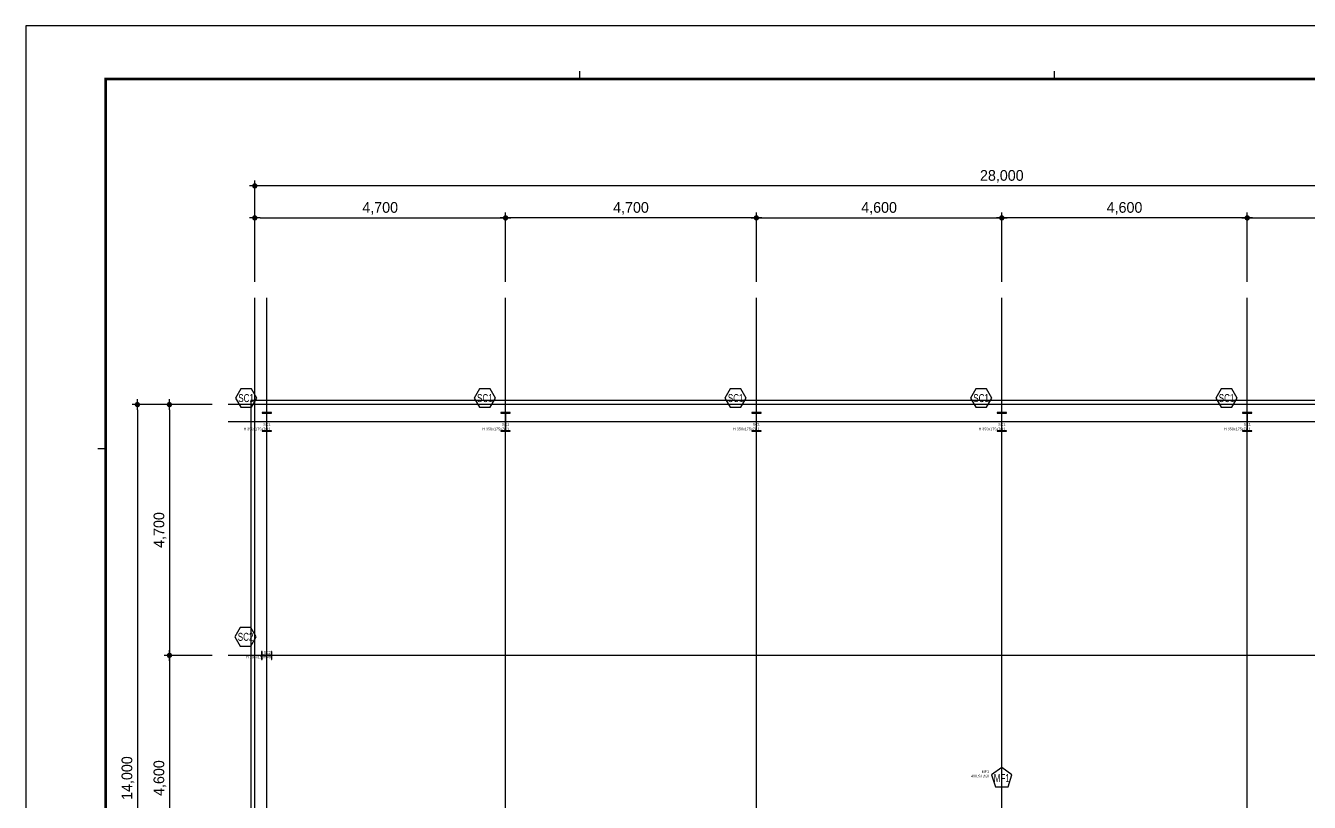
# Model space of a CAD drawing. Header units: millimetres. Extents: x 1296959 to 4552731, y -1798654 to -1542890.
# Drawn here: x 4384531 to 4408588, y -1616847 to -1602290 of the extents above; entities that cross this region are included whole.
import ezdxf
from ezdxf.enums import TextEntityAlignment as Align

# ---------------------------------------------------------------- set-up
doc = ezdxf.new("R2010")
doc.units = ezdxf.units.MM
doc.header["$LTSCALE"] = 100
doc.header["$PDMODE"] = 3
doc.header["$PDSIZE"] = 500
doc.linetypes.add('CEN', pattern=[62, 60, -1, 0, -1])
for name, color, linetype in [('G-AXIS-CEN', 1, 'CEN'), ('G-AXIS-DIM', 7, 'Continuous'), ('G-SCOLM-SEC', 40, 'Continuous'), ('S-FOOT-ELE', 7, 'Continuous'), ('S-FOOT-SYM', 7, 'Continuous'), ('S-SCOLM-SYM', 7, 'Continuous')]:
    doc.layers.add(name, color=color, linetype=linetype)
for name, color, linetype, plot in [('G-MEMBGUIDE', 32, 'Continuous', False), ('G-REGION-VIEW', 145, 'Continuous', False), ('S-FOOT-BDR', 130, 'Continuous', False)]:
    doc.layers.add(name, color=color, linetype=linetype, plot=plot)
doc.layers.add('G-SCOLM-HAT', color=251, linetype='Continuous', transparency=0.3)
doc.styles.add('나눔고딕', font='나눔고딕.ttf')
doc.dimstyles.new('G-AXIS-DIM', dxfattribs={"dimtxt": 2, "dimasz": 1, "dimexe": 1, "dimexo": 1, "dimgap": 0.5, "dimtad": 1, "dimdec": 0, "dimzin": 0, "dimdsep": 46, "dimlunit": 6, "dimtxsty": '나눔고딕', "dimblk": 'DOT1', "dimcen": 1, "dimclrt": 3, "dimadec": 0, "dimazin": 0, "dimtfac": 1, "dimtdec": 0, "dimtix": 1, "dimtmove": 2, "dimatfit": 0, "dimfxl": 1, "dimtolj": 1, "dimtzin": 0, "dimarcsym": 2})

# ---------------------------------------------------------------- blocks, each defined once
blk = doc.blocks.new('DOT1')
blk.add_line((-1, 0), (1, 0))
at = {"color": 0, "linetype": 'ByBlock', "const_width": 0.5}
blk.add_lwpolyline([(-0.25, 0, 1), (0.25, 0, 1)], format="xyb", close=True, dxfattribs=at)
blk = doc.blocks.new('*D206')
at = {"layer": 'Defpoints', "color": 0, "transparency": 16777216}
for p in [(4388825, -1605293), (4388825, -1607193), (4416825, -1607193)]:
    blk.add_point(p, dxfattribs=at)
at = {"layer": 'G-AXIS-DIM', "color": 0, "lineweight": -2, "ltscale": 100, "transparency": 16777216}
for p, q in [((4388825, -1607093), (4388825, -1605193)), ((4416725, -1605293), (4388925, -1605293)), ((4416825, -1607093), (4416825, -1605193))]:
    blk.add_line(p, q, dxfattribs=at)
at = {"layer": 'G-AXIS-DIM', "color": 0, "linetype": 'ByBlock', "lineweight": -2, "transparency": 16777216, "xscale": 100, "yscale": 100, "zscale": 100, "rotation": 180}
blk.add_blockref('DOT1', (4388825, -1605293), dxfattribs=at)
at = {"layer": 'G-AXIS-DIM', "color": 0, "linetype": 'ByBlock', "lineweight": -2, "transparency": 16777216, "xscale": 100, "yscale": 100, "zscale": 100}
blk.add_blockref('DOT1', (4416825, -1605293), dxfattribs=at)
at = {"layer": 'G-AXIS-DIM', "color": 3, "transparency": 16777216, "insert": (4402825, -1605115), "char_height": 200, "attachment_point": 5, "style": '나눔고딕'}
blk.add_mtext('\\A1;28,000', dxfattribs=at)
blk = doc.blocks.new('*D210')
at = {"layer": 'Defpoints', "color": 0, "transparency": 16777216}
for p in [(4388125, -1609393), (4386625, -1623393), (4388125, -1623393)]:
    blk.add_point(p, dxfattribs=at)
at = {"layer": 'G-AXIS-DIM', "color": 0, "lineweight": -2, "ltscale": 100, "transparency": 16777216}
for p, q in [((4388025, -1609393), (4386525, -1609393)), ((4386625, -1609493), (4386625, -1623293)), ((4388025, -1623393), (4386525, -1623393))]:
    blk.add_line(p, q, dxfattribs=at)
at = {"layer": 'G-AXIS-DIM', "color": 0, "linetype": 'ByBlock', "lineweight": -2, "transparency": 16777216, "xscale": 100, "yscale": 100, "zscale": 100}
for p, rotation in [((4386625, -1609393), 90), ((4386625, -1623393), 270)]:
    blk.add_blockref('DOT1', p, dxfattribs=dict(at, rotation=rotation))
at = {"layer": 'G-AXIS-DIM', "color": 3, "transparency": 16777216, "insert": (4386447, -1616393), "char_height": 200, "attachment_point": 5, "rotation": 90, "style": '나눔고딕'}
blk.add_mtext('\\A1;14,000', dxfattribs=at)
blk = doc.blocks.new('*D212')
at = {"layer": 'Defpoints', "color": 0, "transparency": 16777216}
for p in [(4412125, -1605893), (4407425, -1607193), (4412125, -1607193)]:
    blk.add_point(p, dxfattribs=at)
at = {"layer": 'G-AXIS-DIM', "color": 0, "lineweight": -2, "ltscale": 100, "transparency": 16777216}
for p, q in [((4407425, -1607093), (4407425, -1605793)), ((4412125, -1607093), (4412125, -1605793)), ((4407525, -1605893), (4412025, -1605893))]:
    blk.add_line(p, q, dxfattribs=at)
at = {"layer": 'G-AXIS-DIM', "color": 0, "linetype": 'ByBlock', "lineweight": -2, "transparency": 16777216, "xscale": 100, "yscale": 100, "zscale": 100, "rotation": 180}
blk.add_blockref('DOT1', (4407425, -1605893), dxfattribs=at)
at = {"layer": 'G-AXIS-DIM', "color": 0, "linetype": 'ByBlock', "lineweight": -2, "transparency": 16777216, "xscale": 100, "yscale": 100, "zscale": 100}
blk.add_blockref('DOT1', (4412125, -1605893), dxfattribs=at)
at = {"layer": 'G-AXIS-DIM', "color": 3, "transparency": 16777216, "insert": (4409775, -1605715), "char_height": 200, "attachment_point": 5, "style": '나눔고딕'}
blk.add_mtext('\\A1;4,700', dxfattribs=at)
blk = doc.blocks.new('*D215')
at = {"layer": 'Defpoints', "color": 0, "transparency": 16777216}
for p in [(4402825, -1605893), (4402825, -1607193), (4407425, -1607193)]:
    blk.add_point(p, dxfattribs=at)
at = {"layer": 'G-AXIS-DIM', "color": 0, "lineweight": -2, "ltscale": 100, "transparency": 16777216}
for p, q in [((4402825, -1607093), (4402825, -1605793)), ((4407425, -1607093), (4407425, -1605793)), ((4407325, -1605893), (4402925, -1605893))]:
    blk.add_line(p, q, dxfattribs=at)
at = {"layer": 'G-AXIS-DIM', "color": 0, "linetype": 'ByBlock', "lineweight": -2, "transparency": 16777216, "xscale": 100, "yscale": 100, "zscale": 100, "rotation": 180}
blk.add_blockref('DOT1', (4402825, -1605893), dxfattribs=at)
at = {"layer": 'G-AXIS-DIM', "color": 0, "linetype": 'ByBlock', "lineweight": -2, "transparency": 16777216, "xscale": 100, "yscale": 100, "zscale": 100}
blk.add_blockref('DOT1', (4407425, -1605893), dxfattribs=at)
at = {"layer": 'G-AXIS-DIM', "color": 3, "transparency": 16777216, "insert": (4405125, -1605715), "char_height": 200, "attachment_point": 5, "style": '나눔고딕'}
blk.add_mtext('\\A1;4,600', dxfattribs=at)
blk = doc.blocks.new('*D216')
at = {"layer": 'Defpoints', "color": 0, "transparency": 16777216}
for p in [(4393525, -1605893), (4393525, -1607193), (4398225, -1607193)]:
    blk.add_point(p, dxfattribs=at)
at = {"layer": 'G-AXIS-DIM', "color": 0, "lineweight": -2, "ltscale": 100, "transparency": 16777216}
for p, q in [((4393525, -1607093), (4393525, -1605793)), ((4398225, -1607093), (4398225, -1605793)), ((4398125, -1605893), (4393625, -1605893))]:
    blk.add_line(p, q, dxfattribs=at)
at = {"layer": 'G-AXIS-DIM', "color": 0, "linetype": 'ByBlock', "lineweight": -2, "transparency": 16777216, "xscale": 100, "yscale": 100, "zscale": 100, "rotation": 180}
blk.add_blockref('DOT1', (4393525, -1605893), dxfattribs=at)
at = {"layer": 'G-AXIS-DIM', "color": 0, "linetype": 'ByBlock', "lineweight": -2, "transparency": 16777216, "xscale": 100, "yscale": 100, "zscale": 100}
blk.add_blockref('DOT1', (4398225, -1605893), dxfattribs=at)
at = {"layer": 'G-AXIS-DIM', "color": 3, "transparency": 16777216, "insert": (4395875, -1605715), "char_height": 200, "attachment_point": 5, "style": '나눔고딕'}
blk.add_mtext('\\A1;4,700', dxfattribs=at)
blk = doc.blocks.new('*D217')
at = {"layer": 'Defpoints', "color": 0, "transparency": 16777216}
for p in [(4393525, -1605893), (4388825, -1607193), (4393525, -1607193)]:
    blk.add_point(p, dxfattribs=at)
at = {"layer": 'G-AXIS-DIM', "color": 0, "lineweight": -2, "ltscale": 100, "transparency": 16777216}
for p, q in [((4388825, -1607093), (4388825, -1605793)), ((4393525, -1607093), (4393525, -1605793)), ((4388925, -1605893), (4393425, -1605893))]:
    blk.add_line(p, q, dxfattribs=at)
at = {"layer": 'G-AXIS-DIM', "color": 0, "linetype": 'ByBlock', "lineweight": -2, "transparency": 16777216, "xscale": 100, "yscale": 100, "zscale": 100, "rotation": 180}
blk.add_blockref('DOT1', (4388825, -1605893), dxfattribs=at)
at = {"layer": 'G-AXIS-DIM', "color": 0, "linetype": 'ByBlock', "lineweight": -2, "transparency": 16777216, "xscale": 100, "yscale": 100, "zscale": 100}
blk.add_blockref('DOT1', (4393525, -1605893), dxfattribs=at)
at = {"layer": 'G-AXIS-DIM', "color": 3, "transparency": 16777216, "insert": (4391175, -1605715), "char_height": 200, "attachment_point": 5, "style": '나눔고딕'}
blk.add_mtext('\\A1;4,700', dxfattribs=at)
blk = doc.blocks.new('*D218')
at = {"layer": 'Defpoints', "color": 0, "transparency": 16777216}
for p in [(4402825, -1605893), (4398225, -1607193), (4402825, -1607193)]:
    blk.add_point(p, dxfattribs=at)
at = {"layer": 'G-AXIS-DIM', "color": 0, "lineweight": -2, "ltscale": 100, "transparency": 16777216}
for p, q in [((4398225, -1607093), (4398225, -1605793)), ((4402825, -1607093), (4402825, -1605793)), ((4398325, -1605893), (4402725, -1605893))]:
    blk.add_line(p, q, dxfattribs=at)
at = {"layer": 'G-AXIS-DIM', "color": 0, "linetype": 'ByBlock', "lineweight": -2, "transparency": 16777216, "xscale": 100, "yscale": 100, "zscale": 100, "rotation": 180}
blk.add_blockref('DOT1', (4398225, -1605893), dxfattribs=at)
at = {"layer": 'G-AXIS-DIM', "color": 0, "linetype": 'ByBlock', "lineweight": -2, "transparency": 16777216, "xscale": 100, "yscale": 100, "zscale": 100}
blk.add_blockref('DOT1', (4402825, -1605893), dxfattribs=at)
at = {"layer": 'G-AXIS-DIM', "color": 3, "transparency": 16777216, "insert": (4400525, -1605715), "char_height": 200, "attachment_point": 5, "style": '나눔고딕'}
blk.add_mtext('\\A1;4,600', dxfattribs=at)
blk = doc.blocks.new('*D219')
at = {"layer": 'Defpoints', "color": 0, "transparency": 16777216}
for p in [(4388125, -1614093), (4387225, -1618693), (4388125, -1618693)]:
    blk.add_point(p, dxfattribs=at)
at = {"layer": 'G-AXIS-DIM', "color": 0, "lineweight": -2, "ltscale": 100, "transparency": 16777216}
for p, q in [((4388025, -1614093), (4387125, -1614093)), ((4387225, -1614193), (4387225, -1618593)), ((4388025, -1618693), (4387125, -1618693))]:
    blk.add_line(p, q, dxfattribs=at)
at = {"layer": 'G-AXIS-DIM', "color": 0, "linetype": 'ByBlock', "lineweight": -2, "transparency": 16777216, "xscale": 100, "yscale": 100, "zscale": 100}
for p, rotation in [((4387225, -1614093), 90), ((4387225, -1618693), 270)]:
    blk.add_blockref('DOT1', p, dxfattribs=dict(at, rotation=rotation))
at = {"layer": 'G-AXIS-DIM', "color": 3, "transparency": 16777216, "insert": (4387046, -1616393), "char_height": 200, "attachment_point": 5, "rotation": 90, "style": '나눔고딕'}
blk.add_mtext('\\A1;4,600', dxfattribs=at)
blk = doc.blocks.new('*D220')
at = {"layer": 'Defpoints', "color": 0, "transparency": 16777216}
for p in [(4388125, -1609393), (4387225, -1614093), (4388125, -1614093)]:
    blk.add_point(p, dxfattribs=at)
at = {"layer": 'G-AXIS-DIM', "color": 0, "lineweight": -2, "ltscale": 100, "transparency": 16777216}
for p, q in [((4388025, -1609393), (4387125, -1609393)), ((4387225, -1609493), (4387225, -1613993)), ((4388025, -1614093), (4387125, -1614093))]:
    blk.add_line(p, q, dxfattribs=at)
at = {"layer": 'G-AXIS-DIM', "color": 0, "linetype": 'ByBlock', "lineweight": -2, "transparency": 16777216, "xscale": 100, "yscale": 100, "zscale": 100}
for p, rotation in [((4387225, -1609393), 90), ((4387225, -1614093), 270)]:
    blk.add_blockref('DOT1', p, dxfattribs=dict(at, rotation=rotation))
at = {"layer": 'G-AXIS-DIM', "color": 3, "transparency": 16777216, "insert": (4387047, -1611743), "char_height": 200, "attachment_point": 5, "rotation": 90, "style": '나눔고딕'}
blk.add_mtext('\\A1;4,700', dxfattribs=at)
blk = doc.blocks.new('S-MEMBER GROUP-SYM 02', base_point=(33208.94, -9998.04))
blk.add_lwpolyline([(33209.94, -9999.77), (33210.94, -9998.04), (33209.94, -9996.31), (33207.94, -9996.31), (33206.94, -9998.04), (33207.94, -9999.77)], close=True)
at = {"color": 3, "style": '나눔고딕', "width": 0.75}
blk.add_attdef('□', text='', height=1.5, dxfattribs=at).set_placement((33208.94, -9998.04), align=Align.MIDDLE_CENTER)
blk = doc.blocks.new('S-MEMBER-GROUP-SYM 01', base_point=(51320, -1173))
blk.add_lwpolyline([(51321.18, -1174.62), (51321.9, -1172.38), (51320, -1171), (51318.1, -1172.38), (51318.82, -1174.62)], close=True)
at = {"color": 3, "style": '나눔고딕', "width": 0.75}
blk.add_attdef('□', text='', height=1.5, dxfattribs=at).set_placement((51320, -1173), align=Align.MIDDLE_CENTER)

msp = doc.modelspace()

# ---------------------------------------------------------------- hatches: boundary and pattern name
at = {"layer": 'G-SCOLM-HAT', "ltscale": 100}
for points in [[(4388962.06, -1609543.21), (4388962.06, -1609554.21), (4389046.06, -1609554.21), (4389046.06, -1609882.21), (4388962.06, -1609882.21), (4388962.06, -1609893.21), (4389137.06, -1609893.21), (4389137.06, -1609882.21), (4389053.06, -1609882.21), (4389053.06, -1609554.21), (4389137.06, -1609554.21), (4389137.06, -1609543.21)], [(4393437.06, -1609543.21), (4393437.06, -1609554.21), (4393521.06, -1609554.21), (4393521.06, -1609882.21), (4393437.06, -1609882.21), (4393437.06, -1609893.21), (4393612.06, -1609893.21), (4393612.06, -1609882.21), (4393528.06, -1609882.21), (4393528.06, -1609554.21), (4393612.06, -1609554.21), (4393612.06, -1609543.21)], [(4398137.06, -1609543.21), (4398137.06, -1609554.21), (4398221.06, -1609554.21), (4398221.06, -1609882.21), (4398137.06, -1609882.21), (4398137.06, -1609893.21), (4398312.06, -1609893.21), (4398312.06, -1609882.21), (4398228.06, -1609882.21), (4398228.06, -1609554.21), (4398312.06, -1609554.21), (4398312.06, -1609543.21)], [(4402737.06, -1609543.21), (4402737.06, -1609554.21), (4402821.06, -1609554.21), (4402821.06, -1609882.21), (4402737.06, -1609882.21), (4402737.06, -1609893.21), (4402912.06, -1609893.21), (4402912.06, -1609882.21), (4402828.06, -1609882.21), (4402828.06, -1609554.21), (4402912.06, -1609554.21), (4402912.06, -1609543.21)], [(4407337.06, -1609543.21), (4407337.06, -1609554.21), (4407421.06, -1609554.21), (4407421.06, -1609882.21), (4407337.06, -1609882.21), (4407337.06, -1609893.21), (4407512.06, -1609893.21), (4407512.06, -1609882.21), (4407428.06, -1609882.21), (4407428.06, -1609554.21), (4407512.06, -1609554.21), (4407512.06, -1609543.21)], [(4388952.56, -1614168.21), (4388961.56, -1614168.21), (4388961.56, -1614096.21), (4389137.56, -1614096.21), (4389137.56, -1614168.21), (4389146.56, -1614168.21), (4389146.56, -1614018.21), (4389137.56, -1614018.21), (4389137.56, -1614090.21), (4388961.56, -1614090.21), (4388961.56, -1614018.21), (4388952.56, -1614018.21)]]:
    msp.add_hatch(color=256, dxfattribs=at).paths.add_polyline_path(points, flags=0)

# ---------------------------------------------------------------- linework, layer by layer
at = {"color": 5}
for p, q in [((4384530.99, -1602289.74), (4384530.99, -1631989.74)), ((4426580.99, -1602289.74), (4384530.99, -1602289.74))]:
    msp.add_line(p, q, dxfattribs=at)
for p, q in [((4394918.99, -1603289.74), (4394918.99, -1603139.74)), ((4403805.99, -1603139.74), (4403805.99, -1603289.74)), ((4385880.99, -1610214.74), (4386030.99, -1610214.74))]:
    msp.add_line(p, q)
at = {"color": 3, "const_width": 50}
msp.add_lwpolyline([(4425080.99, -1630989.74), (4386030.99, -1630989.74), (4386030.99, -1603289.74), (4425080.99, -1603289.74)], close=True, dxfattribs=at)
at = {"layer": 'G-AXIS-CEN', "ltscale": 100}
for p, q in [((4388824.56, -1625393.21), (4388824.56, -1607393.21)), ((4389049.56, -1625393.21), (4389049.56, -1607393.21)), ((4393524.56, -1625393.21), (4393524.56, -1607393.21)), ((4398224.56, -1625393.21), (4398224.56, -1607393.21)), ((4402824.56, -1625393.21), (4402824.56, -1607393.21)), ((4407424.56, -1625393.21), (4407424.56, -1607393.21)), ((4417324.56, -1609393.21), (4388324.56, -1609393.21)), ((4417324.56, -1609718.21), (4388324.56, -1609718.21)), ((4417324.56, -1614093.21), (4388324.56, -1614093.21))]:
    msp.add_line(p, q, dxfattribs=at)
at = {"layer": 'G-REGION-VIEW', "ltscale": 100}
msp.add_lwpolyline([(4386030.99, -1630989.74), (4425080.99, -1630989.74), (4425080.99, -1603289.74), (4386030.99, -1603289.74)], close=True, dxfattribs=at)
at = {"layer": 'G-SCOLM-SEC', "ltscale": 100}
for points in [[(4388962.06, -1609543.21), (4388962.06, -1609554.21), (4389046.06, -1609554.21), (4389046.06, -1609882.21), (4388962.06, -1609882.21), (4388962.06, -1609893.21), (4389137.06, -1609893.21), (4389137.06, -1609882.21), (4389053.06, -1609882.21), (4389053.06, -1609554.21), (4389137.06, -1609554.21), (4389137.06, -1609543.21), (4388962.06, -1609543.21)], [(4393437.06, -1609543.21), (4393437.06, -1609554.21), (4393521.06, -1609554.21), (4393521.06, -1609882.21), (4393437.06, -1609882.21), (4393437.06, -1609893.21), (4393612.06, -1609893.21), (4393612.06, -1609882.21), (4393528.06, -1609882.21), (4393528.06, -1609554.21), (4393612.06, -1609554.21), (4393612.06, -1609543.21), (4393437.06, -1609543.21)], [(4398137.06, -1609543.21), (4398137.06, -1609554.21), (4398221.06, -1609554.21), (4398221.06, -1609882.21), (4398137.06, -1609882.21), (4398137.06, -1609893.21), (4398312.06, -1609893.21), (4398312.06, -1609882.21), (4398228.06, -1609882.21), (4398228.06, -1609554.21), (4398312.06, -1609554.21), (4398312.06, -1609543.21), (4398137.06, -1609543.21)], [(4402737.06, -1609543.21), (4402737.06, -1609554.21), (4402821.06, -1609554.21), (4402821.06, -1609882.21), (4402737.06, -1609882.21), (4402737.06, -1609893.21), (4402912.06, -1609893.21), (4402912.06, -1609882.21), (4402828.06, -1609882.21), (4402828.06, -1609554.21), (4402912.06, -1609554.21), (4402912.06, -1609543.21), (4402737.06, -1609543.21)], [(4407337.06, -1609543.21), (4407337.06, -1609554.21), (4407421.06, -1609554.21), (4407421.06, -1609882.21), (4407337.06, -1609882.21), (4407337.06, -1609893.21), (4407512.06, -1609893.21), (4407512.06, -1609882.21), (4407428.06, -1609882.21), (4407428.06, -1609554.21), (4407512.06, -1609554.21), (4407512.06, -1609543.21), (4407337.06, -1609543.21)], [(4388952.56, -1614168.21), (4388961.56, -1614168.21), (4388961.56, -1614096.21), (4389137.56, -1614096.21), (4389137.56, -1614168.21), (4389146.56, -1614168.21), (4389146.56, -1614018.21), (4389137.56, -1614018.21), (4389137.56, -1614090.21), (4388961.56, -1614090.21), (4388961.56, -1614018.21), (4388952.56, -1614018.21), (4388952.56, -1614168.21)]]:
    msp.add_lwpolyline(points, close=True, dxfattribs=at)
at = {"layer": 'S-FOOT-BDR', "ltscale": 100}
msp.add_lwpolyline([(4388749.56, -1609318.21), (4388749.56, -1623468.21), (4416899.56, -1623468.21), (4416899.56, -1609318.21)], close=True, dxfattribs=at)
at = {"layer": 'S-FOOT-ELE', "ltscale": 100}
for p, q in [((4388749.56, -1609318.21), (4388749.56, -1623468.21)), ((4416899.56, -1609318.21), (4388749.56, -1609318.21))]:
    msp.add_line(p, q, dxfattribs=at)

# ---------------------------------------------------------------- block references
at = {"layer": 'S-FOOT-SYM', "ltscale": 100}
ref = msp.add_blockref('S-MEMBER-GROUP-SYM 01', (4402824.56, -1616393.21), dxfattribs=dict(at, xscale=100, yscale=100, zscale=100))
ref.add_attrib('MF1', 'MF1', dxfattribs={"layer": '0', "color": 3, "height": 150, "style": '나눔고딕', "width": 0.75}).set_placement((4402824.56, -1616393.21), align=Align.MIDDLE_CENTER)
at = {"layer": 'S-SCOLM-SYM', "ltscale": 100}
ref = msp.add_blockref('S-MEMBER GROUP-SYM 02', (4388662.06, -1609270.01), dxfattribs=dict(at, xscale=100, yscale=100, zscale=100))
ref.add_attrib('C3', 'SC1', dxfattribs={"layer": '0', "color": 3, "height": 150, "style": '나눔고딕', "width": 0.75}).set_placement((4388662.06, -1609270.01), align=Align.MIDDLE_CENTER)
ref = msp.add_blockref('S-MEMBER GROUP-SYM 02', (4393137.06, -1609270.01), dxfattribs=dict(at, xscale=100, yscale=100, zscale=100))
ref.add_attrib('C3', 'SC1', dxfattribs={"layer": '0', "color": 3, "height": 150, "style": '나눔고딕', "width": 0.75}).set_placement((4393137.06, -1609270.01), align=Align.MIDDLE_CENTER)
ref = msp.add_blockref('S-MEMBER GROUP-SYM 02', (4397837.06, -1609270.01), dxfattribs=dict(at, xscale=100, yscale=100, zscale=100))
ref.add_attrib('C3', 'SC1', dxfattribs={"layer": '0', "color": 3, "height": 150, "style": '나눔고딕', "width": 0.75}).set_placement((4397837.06, -1609270.01), align=Align.MIDDLE_CENTER)
ref = msp.add_blockref('S-MEMBER GROUP-SYM 02', (4402437.06, -1609270.01), dxfattribs=dict(at, xscale=100, yscale=100, zscale=100))
ref.add_attrib('C3', 'SC1', dxfattribs={"layer": '0', "color": 3, "height": 150, "style": '나눔고딕', "width": 0.75}).set_placement((4402437.06, -1609270.01), align=Align.MIDDLE_CENTER)
ref = msp.add_blockref('S-MEMBER GROUP-SYM 02', (4407037.06, -1609270.01), dxfattribs=dict(at, xscale=100, yscale=100, zscale=100))
ref.add_attrib('C3', 'SC1', dxfattribs={"layer": '0', "color": 3, "height": 150, "style": '나눔고딕', "width": 0.75}).set_placement((4407037.06, -1609270.01), align=Align.MIDDLE_CENTER)
ref = msp.add_blockref('S-MEMBER GROUP-SYM 02', (4388652.56, -1613745.01), dxfattribs=dict(at, xscale=100, yscale=100, zscale=100))
ref.add_attrib('C3', 'SC2', dxfattribs={"layer": '0', "color": 3, "height": 150, "style": '나눔고딕', "width": 0.75}).set_placement((4388652.56, -1613745.01), align=Align.MIDDLE_CENTER)

# ---------------------------------------------------------------- texts
at = {"layer": 'G-MEMBGUIDE', "color": 46, "ltscale": 100, "char_height": 50, "attachment_point": 9, "style": '나눔고딕'}
for s, insert in [('SC1\\PH 350x175x7/11', (4389117.06, -1609873.21)), ('SC1\\PH 350x175x7/11', (4393592.06, -1609873.21)), ('SC1\\PH 350x175x7/11', (4398292.06, -1609873.21)), ('SC1\\PH 350x175x7/11', (4402892.06, -1609873.21)), ('SC1\\PH 350x175x7/11', (4407492.06, -1609873.21)), ('SC2\\PH 194x150x6/9', (4389126.56, -1614148.21)), ('MF1\\P400,SL¡¾0', (4402584.35, -1616393.02))]:
    msp.add_mtext(s, dxfattribs=dict(at, insert=insert))

# ---------------------------------------------------------------- dimensions: what is measured, and where the dimension line sits
at = {"layer": 'G-AXIS-DIM', "ltscale": 100}
for base, p1, p2, angle, picture, middle in [((4388824.56, -1605293.21), (4416824.56, -1607193.21), (4388824.56, -1607193.21), 180, '*D206', (4402824.56, -1605115.03)), ((4393524.56, -1605893.21), (4388824.56, -1607193.21), (4393524.56, -1607193.21), 180, '*D217', (4391174.56, -1605715.32)), ((4393524.56, -1605893.21), (4398224.56, -1607193.21), (4393524.56, -1607193.21), 180, '*D216', (4395874.56, -1605715.32)), ((4402824.56, -1605893.21), (4398224.56, -1607193.21), (4402824.56, -1607193.21), 180, '*D218', (4400524.56, -1605715.03)), ((4402824.56, -1605893.21), (4407424.56, -1607193.21), (4402824.56, -1607193.21), 180, '*D215', (4405124.56, -1605715.03)), ((4412124.56, -1605893.21), (4407424.56, -1607193.21), (4412124.56, -1607193.21), 180, '*D212', (4409774.56, -1605715.32)), ((4386624.56, -1623393.21), (4388124.56, -1609393.21), (4388124.56, -1623393.21), 90, '*D210', (4386446.66, -1616393.21)), ((4387224.56, -1614093.21), (4388124.56, -1609393.21), (4388124.56, -1614093.21), 90, '*D220', (4387046.66, -1611743.21)), ((4387224.56, -1618693.21), (4388124.56, -1614093.21), (4388124.56, -1618693.21), 90, '*D219', (4387046.38, -1616393.21))]:
    dim = msp.add_linear_dim(base=base, p1=p1, p2=p2, angle=angle, dimstyle='G-AXIS-DIM', override={"dimscale": 100, "dimlfac": 1}, dxfattribs=at)
    dim.commit()
    dim.dimension.update_dxf_attribs({"geometry": picture, "text_midpoint": middle})

doc.saveas('drawing.dxf')
